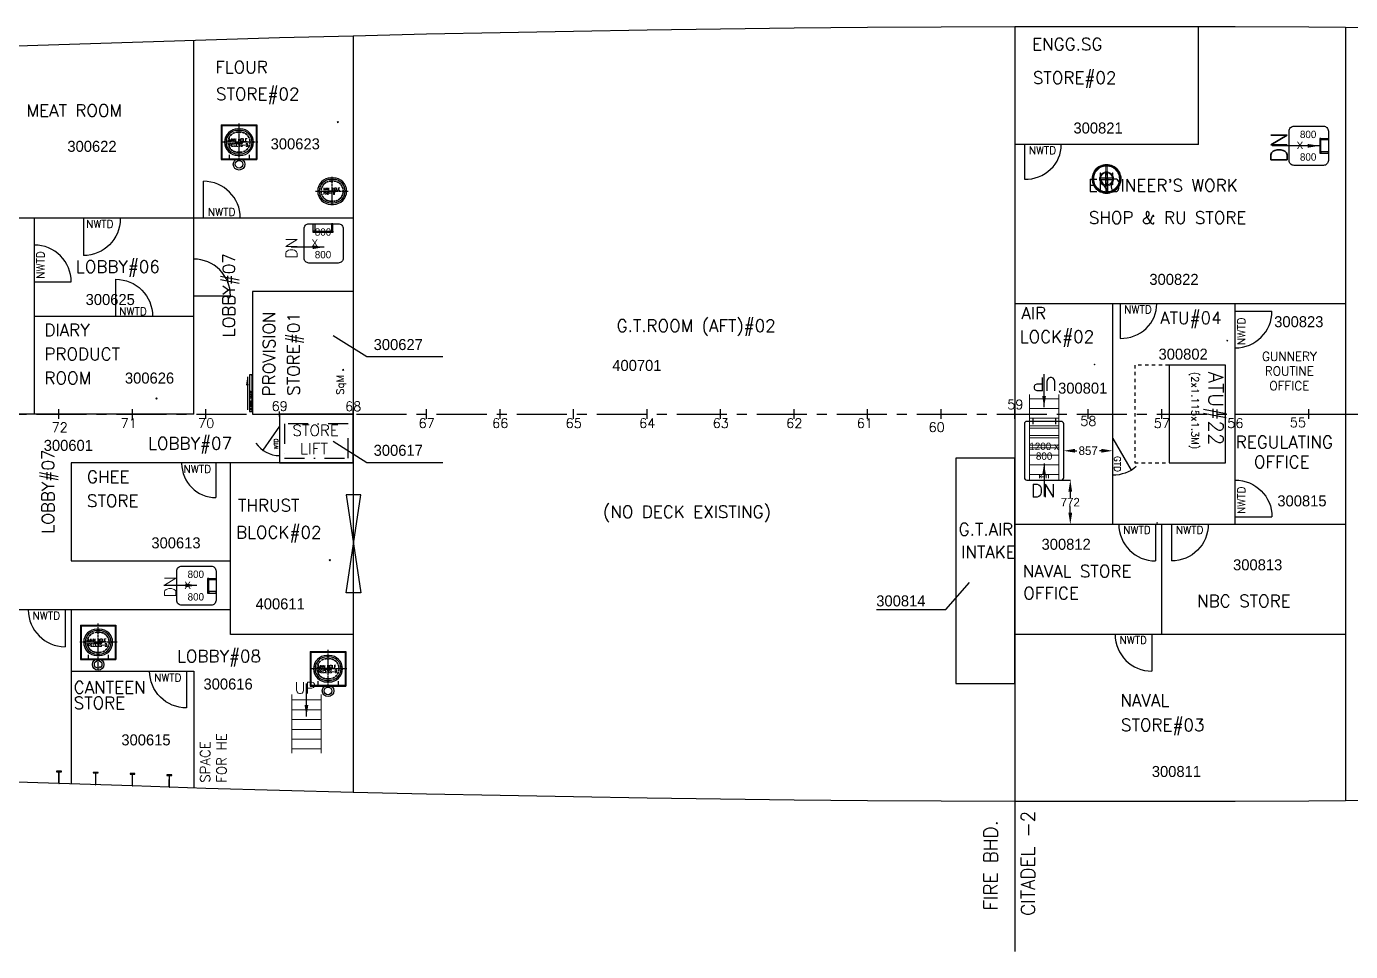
# Model space of a CAD drawing. Header units: inches. Extents: x -439515 to 169029, y 57889 to 226722.
# Drawn here: x 52628 to 75790, y 57889 to 74081 of the extents above; entities that cross this region are included whole.
import ezdxf
from ezdxf.enums import TextEntityAlignment as Align

# ---------------------------------------------------------------- set-up
doc = ezdxf.new("R2010")
doc.units = ezdxf.units.IN
doc.header["$LTSCALE"] = 700
doc.header["$MEASUREMENT"] = 0
doc.header["$PDMODE"] = 34
for name, pattern in [('CENTER', [2, 1.25, -0.25, 0.25, -0.25]), ('CENTER2', [1.125, 0.75, -0.125, 0.125, -0.125]), ('DASHDOT', [1, 0.5, -0.25, 0, -0.25]), ('DASHED', [0.75, 0.5, -0.25]), ('DOT', [0.2, 0.1, -0.1]), ('H1', [40, 20, -20])]:
    doc.linetypes.add(name, pattern=pattern)
for name, color, linetype in [('00', 7, 'Continuous'), ('01', 7, 'Continuous'), ('3 DECK', 7, 'Continuous'), ('COMPT.NOS', 4, 'Continuous'), ('COMPTNAME', 7, 'Continuous'), ('Escape scuttle', 30, 'Continuous'), ('Escape scuttle-RefEdit0', 30, 'Continuous'), ('HATCH', 142, 'Continuous'), ('HATCHES', 7, 'Continuous'), ('Layer1', 6, 'Continuous'), ('LIGHT_BULKHEADS', 7, 'Continuous'), ('MANHOLEPLAN', 3, 'Continuous'), ('UP-DOWN', 7, 'Continuous')]:
    doc.layers.add(name, color=color, linetype=linetype)
doc.layers.add('LADDER', color=7, linetype='Continuous', lineweight=15)
doc.styles.add('ROMAN C', font='ROMANS.SHX', dxfattribs={"width": 0.9})
doc.styles.add('ROMANS', font='romans')
doc.styles.add('style1', font='romans.shx', dxfattribs={"height": 250})
doc.dimstyles.new('Copy(2) of Standard', dxfattribs={"dimtxt": 200, "dimasz": 150, "dimexe": 25, "dimexo": 25, "dimgap": 50, "dimtad": 2, "dimdec": 0, "dimzin": 0, "dimdsep": 46, "dimtxsty": 'Standard', "dimcen": 0, "dimclrd": 40, "dimclre": 40, "dimadec": 0, "dimazin": 0, "dimtfac": 1, "dimtdec": 0, "dimtmove": 2, "dimatfit": 3, "dimfxl": 1, "dimtolj": 1, "dimtzin": 0, "dimarcsym": 0})
doc.dimstyles.get("Standard").update_dxf_attribs({"dimtxt": 150.18, "dimasz": 200.18, "dimexe": 0.8, "dimexo": 0.625, "dimgap": 0.09, "dimtad": 0, "dimtih": 1, "dimtoh": 1, "dimdec": 0, "dimzin": 0, "dimdsep": 46, "dimtxsty": 'Standard', "dimcen": 8.09, "dimclrd": 40, "dimclre": 40, "dimadec": 0, "dimazin": 0, "dimtfac": 1, "dimtdec": 0, "dimtofl": 0, "dimtmove": 0, "dimatfit": 3, "dimfxl": 1, "dimtolj": 1, "dimtzin": 0, "dimarcsym": 0})

# ---------------------------------------------------------------- blocks, each defined once
blk = doc.blocks.new('DRN', base_point=(41665, 6815))
at = {"linetype": 'Continuous'}
blk.add_line((41160, 6825), (41160, 7825), dxfattribs=at)
blk.add_arc((41160, 6825), 1000, 0, 90, dxfattribs=at)
blk = doc.blocks.new('A1M', base_point=(36991, 2400))
at = {"linetype": 'Continuous'}
for p, q in [((37491, 2550), (36491, 2250)), ((36491, 2550), (37491, 2250)), ((36491, 2250), (36491, 2550)), ((37491, 2250), (37491, 2550))]:
    blk.add_line(p, q, dxfattribs=at)
blk = doc.blocks.new('H 800x800')
at = {"layer": 'HATCH'}
blk.add_lwpolyline([(51335, -32897), (51935, -32897, -0.414214), (52035, -32997), (52035, -33597, -0.414214), (51935, -33697), (51335, -33697, -0.414214), (51235, -33597), (51235, -32997, -0.414214)], format="xyb", close=True, dxfattribs=at)
at = {"layer": 'HATCHES'}
for s, p in [('  X', (51277, -33364)), ('800', (51455, -33139)), ('800', (51455, -33600))]:
    blk.add_text(s, height=150, dxfattribs=at).set_placement(p)
blk = doc.blocks.new('qwas')
at = {"color": 3, "linetype": 'H1'}
blk.add_line((-836179, 147376), (-836179, 147776), dxfattribs=at)
at = {"color": 3, "linetype": 'Continuous'}
blk.add_lwpolyline([(-836192, 147376), (-836192, 147776), (-836167, 147776), (-836167, 147376)], close=True, dxfattribs=at)
at = {"layer": '00', "color": 3}
for points in [[(-836342, 147746), (-836192, 147746), (-836192, 147776), (-836342, 147776)], [(-836342, 147406), (-836192, 147406), (-836192, 147376), (-836342, 147376)]]:
    blk.add_lwpolyline(points, close=True, dxfattribs=at)
blk = doc.blocks.new('fghghj')
at = {"color": 3, "linetype": 'Continuous'}
blk.add_lwpolyline([(318315, -37952), (318615, -37952), (318615, -37927), (318315, -37927)], close=True, dxfattribs=at)
at = {"layer": '00', "color": 3}
for points in [[(318345, -38102), (318345, -37952), (318315, -37952), (318315, -38102)], [(318585, -38102), (318585, -37952), (318615, -37952), (318615, -38102)]]:
    blk.add_lwpolyline(points, close=True, dxfattribs=at)
at = {"layer": '01', "color": 4, "linetype": 'ByBlock'}
blk.add_line((318615, -37927), (318615, -37927), dxfattribs=at)
blk.add_line((318615, -37927), (318615, -37927), dxfattribs=at)
blk = doc.blocks.new('A$C49E2739F')
at = {"layer": 'LADDER', "color": 3}
for p, q in [((112, 600), (1312, 600)), ((200, 600), (200, 0)), ((400, 600), (400, 0)), ((600, 600), (600, 0)), ((800, 600), (800, 0)), ((1000, 600), (1000, 0)), ((1200, 600), (1200, 0)), ((112, 0), (1312, 0))]:
    blk.add_line(p, q, dxfattribs=at)
blk = doc.blocks.new('nwtdplan1')
at = {"linetype": 'Continuous'}
blk.add_lwpolyline([(187803, 75909), (187803, 76616)], dxfattribs=at)
at = {"linetype": 'Continuous', "extrusion": (0, 0, -1)}
blk.add_ellipse((187803, 75909), major_axis=(742, 108), ratio=0.942279, start_param=-1.434767, end_param=0.152953, dxfattribs=at)
blk = doc.blocks.new('*D255')
at = {"layer": '01', "color": 40, "linetype": 'ByBlock', "lineweight": -2, "transparency": 16777216}
for p, q in [((70430, 66140), (70889, 66140)), ((70888, 65940), (70888, 65829)), ((70888, 65568), (70888, 65679)), ((70430, 65368), (70889, 65368))]:
    blk.add_line(p, q, dxfattribs=at)
at = {"layer": '01', "color": 40, "linetype": 'ByBlock', "transparency": 16777216}
for points in [[(70855, 65940), (70921, 65940), (70888, 66140)], [(70855, 65568), (70921, 65568), (70888, 65368)]]:
    blk.add_solid(points, dxfattribs=at)
at = {"layer": 'Defpoints', "color": 0, "linetype": 'ByBlock', "transparency": 16777216}
for p in [(70430, 66140), (70430, 65368), (70888, 65368)]:
    blk.add_point(p, dxfattribs=at)
at = {"layer": '01', "color": 0, "linetype": 'ByBlock', "transparency": 16777216, "insert": (70888, 65754), "char_height": 150.2, "attachment_point": 5}
blk.add_mtext('\\A1;772', dxfattribs=at)
blk = doc.blocks.new('*D257')
at = {"layer": '01', "color": 40, "linetype": 'ByBlock', "lineweight": -2, "transparency": 16777216}
for p, q in [((70773, 66655), (70773, 66655)), ((70973, 66654), (71001, 66654)), ((71430, 66654), (71402, 66654)), ((71630, 66655), (71630, 66655))]:
    blk.add_line(p, q, dxfattribs=at)
at = {"layer": '01', "color": 40, "linetype": 'ByBlock', "transparency": 16777216}
for points in [[(70973, 66688), (70973, 66621), (70773, 66654)], [(71430, 66688), (71430, 66621), (71630, 66654)]]:
    blk.add_solid(points, dxfattribs=at)
at = {"layer": 'Defpoints', "color": 0, "linetype": 'ByBlock', "transparency": 16777216}
for p in [(70773, 66654), (71630, 66654), (71630, 66654)]:
    blk.add_point(p, dxfattribs=at)
at = {"layer": '01', "color": 0, "linetype": 'ByBlock', "transparency": 16777216, "insert": (71201, 66654), "char_height": 150.2, "attachment_point": 5}
blk.add_mtext('\\A1;857', dxfattribs=at)
blk = doc.blocks.new('DLW', base_point=(36724, 4033))
at = {"linetype": 'Continuous'}
blk.add_line((37224, 4033), (36358, 4533), dxfattribs=at)
blk.add_arc((37224, 4033), 1000, 140, 180, dxfattribs=at)
blk = doc.blocks.new('atu22plan1')
at = {"layer": '01', "color": 3, "linetype": 'ByBlock'}
blk.add_lwpolyline([(150478, 163637), (152478, 163637), (152478, 164787), (150478, 164787)], close=True, dxfattribs=at)
at = {"layer": '01', "color": 4, "linetype": 'DOT'}
blk.add_lwpolyline([(150478, 163637), (150478, 162937), (152478, 162937), (152478, 163637)], dxfattribs=at)
at = {"insert": (150616, 164743), "char_height": 400, "width": 1855.09, "attachment_point": 1, "style": 'ROMANS'}
blk.add_mtext('{\\H0.75x;ATU#22\\P\\H0.5x;(2x1.115x1.3M)\\P }', dxfattribs=at)
blk = doc.blocks.new('DLN', base_point=(36758, 6815))
at = {"linetype": 'Continuous'}
blk.add_lwpolyline([(37258, 6815), (37258, 7815, 0.414214), (36258, 6815)], format="xyb", dxfattribs=at)
blk = doc.blocks.new('HING')
at = {"layer": 'MANHOLEPLAN'}
for p, q in [((-205, -49), (-205, 61)), ((205, -49), (205, 61))]:
    blk.add_line(p, q, dxfattribs=at)
for radius in [118, 77.9]:
    blk.add_circle((0, 147), radius, dxfattribs=at)
blk = doc.blocks.new('manholerecesstype450x400')
at = {"layer": 'MANHOLEPLAN', "ltscale": 0.13}
for p, q in [((-363, 353), (-363, -353)), ((-363, 353), (363, 353)), ((-353, 343), (-353, -343)), ((-353, 343), (353, 343)), ((-353, 338), (353, 338)), ((-348, 338), (-348, -338)), ((348, 338), (348, -338)), ((353, 343), (353, -343)), ((363, 353), (363, -353)), ((-25, 240), (25, 240)), ((-25, -240), (25, -240)), ((-363, -353), (363, -353)), ((-353, -338), (353, -338)), ((-353, -343), (353, -343))]:
    blk.add_line(p, q, dxfattribs=at)
at = {"layer": 'MANHOLEPLAN', "linetype": 'CENTER2', "ltscale": 0.1}
for p, q in [((0, -370), (0, 383)), ((385, 0), (-374, 0))]:
    blk.add_line(p, q, dxfattribs=at)
at = {"layer": 'MANHOLEPLAN'}
for p, q in [((-73, 8), (73, 8)), ((-25, 270), (25, 270)), ((-73, -8), (73, -8)), ((-25, -270), (25, -270))]:
    blk.add_line(p, q, dxfattribs=at)
at = {"layer": 'MANHOLEPLAN', "linetype": 'DASHED', "ltscale": 0.13}
for p, q in [((-25, 205), (25, 205)), ((-25, 200), (25, 200)), ((-25, -200), (25, -200)), ((-25, -205), (25, -205))]:
    blk.add_line(p, q, dxfattribs=at)
at = {"layer": 'MANHOLEPLAN'}
for centre in [(-73, 0), (73, 0)]:
    blk.add_circle(centre, 8, dxfattribs=at)
at = {"layer": 'MANHOLEPLAN', "ltscale": 0.13}
for centre, radius, start, end in [((-25, 0), 270, 90, 270), ((-25, 0), 240, 90, 270), ((25, 0), 270, 270, 90), ((25, 0), 240, 270, 90)]:
    blk.add_arc(centre, radius, start, end, dxfattribs=at)
at = {"layer": 'MANHOLEPLAN', "linetype": 'DASHED', "ltscale": 0.13}
for centre, radius, start, end in [((-25, 0), 205, 90, 270), ((-25, 0), 200, 90, 270), ((25, 0), 205, 270, 90), ((25, 0), 200, 270, 90)]:
    blk.add_arc(centre, radius, start, end, dxfattribs=at)
at = {"layer": 'Layer1', "rotation": 180}
blk.add_blockref('HING', (0, -305), dxfattribs=at)
at = {"layer": 'MANHOLEPLAN', "insert": (-203, 74), "char_height": 60, "width": 626.17, "attachment_point": 1, "style": 'ROMAN C'}
blk.add_mtext('MAN HOLE RECESS-B', dxfattribs=at)
blk = doc.blocks.new('MANHOLEPADB')
at = {"linetype": 'CENTER2', "ltscale": 0.1}
for p, q in [((0, -288), (0, 289)), ((-339, 0), (323, 0))]:
    blk.add_line(p, q, dxfattribs=at)
for p, q in [((-73, 8), (73, 8)), ((-25, 270), (25, 270)), ((-25, 240), (25, 240)), ((-73, -8), (73, -8)), ((-25, -240), (25, -240)), ((-25, -270), (25, -270))]:
    blk.add_line(p, q)
at = {"linetype": 'DASHED', "ltscale": 0.1}
for p, q in [((-25, 205), (25, 205)), ((-25, 200), (25, 200)), ((-25, -200), (25, -200)), ((-25, -205), (25, -205))]:
    blk.add_line(p, q, dxfattribs=at)
for centre in [(-73, 0), (73, 0)]:
    blk.add_circle(centre, 8)
for centre, radius, start, end in [((-25, 0), 270, 90, 270), ((-25, 0), 240, 90, 270), ((25, 0), 270, 270, 90), ((25, 0), 240, 270, 90)]:
    blk.add_arc(centre, radius, start, end)
for centre, radius, start, end in [((-25, 0), 205, 90, 270), ((-25, 0), 200, 90, 270), ((25, 0), 205, 270, 90), ((25, 0), 200, 270, 90)]:
    blk.add_arc(centre, radius, start, end, dxfattribs=at)
at = {"insert": (-181, 68), "char_height": 50, "width": 486.8, "attachment_point": 1, "style": 'ROMAN C'}
blk.add_mtext('MAN  HOLE PAD- B', dxfattribs=at)
blk = doc.blocks.new('A$C1959151D')
at = {"layer": 'Escape scuttle-RefEdit0', "color": 3, "lineweight": 0}
for p, q in [((285, 554), (285, 559)), ((309, 559), (285, 559)), ((309, 554), (309, 559)), ((153, 297), (173, 297)), ((173, 297), (153, 297)), ((171, 308), (272, 310)), ((272, 310), (272, 284)), ((317, 317), (277, 317)), ((277, 277), (317, 277)), ((310, 322), (284, 322)), ((286, 171), (284, 272)), ((284, 272), (310, 272)), ((285, 309), (285, 285)), ((286, 309), (285, 309)), ((285, 285), (286, 285)), ((309, 278), (285, 278)), ((285, 272), (285, 278)), ((285, 272), (309, 272)), ((286, 309), (286, 285)), ((291, 309), (286, 309)), ((286, 285), (291, 285)), ((303, 321), (291, 321)), ((291, 278), (291, 321)), ((291, 309), (291, 285)), ((297, 309), (291, 309)), ((291, 285), (297, 285)), ((291, 278), (303, 278)), ((297, 421), (297, 441)), ((297, 441), (297, 421)), ((297, 309), (297, 285)), ((303, 309), (297, 309)), ((297, 285), (303, 285)), ((303, 278), (303, 321)), ((303, 285), (303, 309)), ((308, 309), (303, 309)), ((303, 285), (308, 285)), ((308, 423), (310, 322)), ((308, 285), (308, 309)), ((309, 309), (308, 309)), ((308, 285), (309, 285)), ((309, 285), (309, 309)), ((309, 285), (309, 309)), ((309, 272), (309, 278)), ((322, 284), (322, 310)), ((423, 286), (322, 284)), ((421, 297), (441, 297)), ((441, 297), (421, 297)), ((285, 40), (285, 35)), ((285, 35), (309, 35)), ((297, 173), (297, 153)), ((297, 153), (297, 173)), ((297, 0), (297, 35)), ((297, 0), (297, 35)), ((297, 16), (297, 22)), ((297, 16), (297, 22)), ((297, 0), (297, 15)), ((297, 0), (297, 15)), ((309, 40), (309, 35))]:
    blk.add_line(p, q, dxfattribs=at)
for points in [[(231, 7), (199, 17), (168, 29), (139, 46), (112, 65), (87, 87), (65, 112), (46, 139), (29, 168), (17, 199), (7, 231), (2, 264), (0, 297), (2, 330), (7, 363), (17, 395), (29, 426), (46, 455), (65, 482), (87, 507), (112, 529), (139, 548), (168, 565), (199, 577), (231, 587)], [(231, 7), (199, 17), (168, 29), (139, 46), (112, 65), (87, 87), (65, 112), (46, 139), (29, 168), (17, 199), (7, 231), (2, 264), (0, 297), (2, 330), (7, 363), (17, 395), (29, 426), (46, 455), (65, 482), (87, 507), (112, 529), (139, 548), (168, 565), (199, 577), (231, 587)], [(360, 572), (329, 577), (297, 579), (265, 577), (234, 572), (204, 563), (175, 551), (147, 536), (121, 518), (97, 497), (76, 473), (58, 447), (43, 419), (31, 390), (22, 360), (17, 329), (15, 297), (17, 265), (22, 234), (31, 204), (43, 175), (58, 147), (76, 121), (97, 97), (121, 76), (147, 58), (175, 43), (204, 31), (234, 22), (265, 17), (297, 15), (297, 0), (264, 2), (231, 7)], [(235, 23), (204, 32), (175, 44), (148, 59), (122, 78), (99, 99), (78, 122), (59, 148), (44, 175), (32, 204), (23, 235), (18, 266), (16, 297), (18, 328), (23, 359), (32, 390), (44, 419), (59, 446), (78, 472), (99, 495), (122, 516), (148, 535), (175, 550), (204, 562), (235, 571)], [(358, 565), (328, 570), (297, 572), (266, 570), (236, 565), (206, 556), (178, 545), (151, 530), (126, 512), (103, 491), (82, 468), (64, 443), (49, 416), (38, 388), (29, 358), (24, 328), (22, 297), (24, 266), (29, 236), (38, 206), (49, 178), (64, 151), (82, 126), (103, 103), (126, 82), (151, 64), (178, 49), (206, 38), (236, 29), (266, 24), (297, 22), (297, 16), (266, 18), (235, 23)], [(360, 552), (329, 557), (297, 559), (265, 557), (234, 552), (204, 542), (175, 529), (148, 513), (123, 493), (101, 471), (81, 446), (65, 419), (52, 390), (42, 360), (37, 329), (35, 297), (37, 265), (42, 234), (52, 204), (65, 175), (81, 148), (101, 123), (123, 101), (148, 81), (175, 65), (204, 52), (234, 42), (265, 37), (297, 35), (297, 0), (264, 2), (231, 7)], [(231, 587), (264, 592), (297, 594), (330, 592), (363, 587), (395, 577), (426, 565), (455, 548), (482, 529), (507, 507), (529, 482), (548, 455), (565, 426), (577, 395), (587, 363), (592, 330), (594, 297), (592, 264), (587, 231), (577, 199), (565, 168), (548, 139), (529, 112), (507, 87), (482, 65), (455, 46), (426, 29), (395, 17), (363, 7), (330, 2), (297, 0)], [(231, 587), (264, 592), (297, 594), (330, 592), (363, 587), (395, 577), (426, 565), (455, 548), (482, 529), (507, 507), (529, 482), (548, 455), (565, 426), (577, 395), (587, 363), (592, 330), (594, 297), (592, 264), (587, 231), (577, 199), (565, 168), (548, 139), (529, 112), (507, 87), (482, 65), (455, 46), (426, 29), (395, 17), (363, 7), (330, 2), (297, 0)], [(235, 571), (266, 576), (297, 578), (328, 576), (359, 571), (390, 562), (419, 550), (446, 535), (472, 516), (495, 495), (516, 472), (535, 446), (550, 419), (562, 390), (571, 359), (576, 328), (578, 297), (576, 266), (571, 235), (562, 204), (550, 175), (535, 148), (516, 122), (495, 99), (472, 78), (446, 59), (419, 44), (390, 32), (359, 23), (328, 18), (297, 16)], [(285, 559), (277, 322), (277, 317)], [(277, 317), (285, 554), (309, 554), (317, 317)], [(285, 594), (285, 554), (309, 554), (309, 594), (285, 594)], [(317, 317), (317, 322), (309, 559)], [(358, 29), (388, 38), (416, 49), (443, 64), (468, 82), (491, 103), (512, 126), (530, 151), (545, 178), (556, 206), (565, 236), (570, 266), (572, 297), (570, 328), (565, 358), (556, 388), (545, 416), (530, 443), (512, 468), (491, 491), (468, 512), (443, 530), (416, 545), (388, 556), (358, 565)], [(360, 22), (390, 31), (419, 43), (447, 58), (473, 76), (497, 97), (518, 121), (536, 147), (551, 175), (563, 204), (572, 234), (577, 265), (579, 297), (577, 329), (572, 360), (563, 390), (551, 419), (536, 447), (518, 473), (497, 497), (473, 518), (447, 536), (419, 551), (390, 563), (360, 572)], [(360, 42), (390, 52), (419, 65), (446, 81), (471, 101), (493, 123), (513, 148), (529, 175), (542, 204), (552, 234), (557, 265), (559, 297), (557, 329), (552, 360), (542, 390), (529, 419), (513, 446), (493, 471), (471, 493), (446, 513), (419, 529), (390, 542), (360, 552)], [(167, 421), (167, 173), (173, 173), (173, 421), (167, 421)], [(272, 284), (171, 286), (171, 308)], [(173, 316), (173, 310), (421, 310), (421, 316), (173, 316)], [(173, 284), (173, 278), (421, 278), (421, 284), (173, 284)], [(272, 284), (274, 284), (274, 310), (272, 310)], [(277, 277), (277, 272), (285, 35)], [(317, 277), (309, 40), (285, 40), (277, 277)], [(284, 322), (286, 423), (308, 423)], [(284, 322), (284, 320), (310, 320), (310, 322)], [(310, 272), (310, 274), (284, 274), (284, 272)], [(310, 272), (308, 171), (286, 171)], [(309, 35), (317, 272), (317, 277)], [(322, 310), (320, 310), (320, 284), (322, 284)], [(322, 310), (423, 308), (423, 286)], [(421, 421), (421, 173), (427, 173), (427, 421), (421, 421)], [(285, 40), (285, 0), (309, 0), (309, 40), (285, 40)], [(297, 35), (329, 37), (360, 42)], [(297, 22), (328, 24), (358, 29)], [(297, 15), (329, 17), (360, 22)]]:
    blk.add_lwpolyline(points, dxfattribs=at)
for points in [[(297, 22, 0.999999), (297, 572, 0.999999), (297, 22, 0.999999)], [(297, 272, 1), (297, 322, 1), (297, 272, 1)], [(297, 272, 1), (297, 322, 1), (297, 272, 1)], [(297, 272, 1), (297, 322, 1), (297, 272, 1)], [(297, 285, 1), (297, 309, 1), (297, 285, 1)]]:
    blk.add_lwpolyline(points, format="xyb", dxfattribs=at)
for radius, start, end in [(144, 90, 180.0001), (144, 179.9999, 270), (124, 90, 180), (124, 180, 270), (144, 359.9999, 90), (124, 0, 90), (144, 270, 0.0001), (124, 270, 0)]:
    blk.add_arc((297, 297), radius, start, end, dxfattribs=at)

msp = doc.modelspace()

# ---------------------------------------------------------------- hatches: boundary and pattern name
at = {"linetype": 'ByBlock', "lineweight": -2, "ltscale": 0.2}
h = msp.add_hatch(color=0, dxfattribs=at)
edge = h.paths.add_edge_path()
edge.add_arc((56573.6, 67974.9), 8.39, 0, 360)
h = msp.add_hatch(color=0, dxfattribs=at)
edge = h.paths.add_edge_path()
edge.add_arc((56574.5, 67348.6), 8.39, 0, 360)

# ---------------------------------------------------------------- linework, layer by layer
at = {"color": 7}
for p, q in [((58340.7, 73919.7), (58340.7, 60675)), ((69915.2, 74077.5), (69915.2, 60517.2)), ((73130.4, 72012.9), (73130.4, 74080.9)), ((75702.5, 74067.2), (75702.5, 60527.5)), ((55554.2, 67297.3), (55554.2, 73842.4)), ((73130.4, 72012.9), (69915.2, 72012.9)), ((58340.7, 70726.8), (15991.2, 70726.8)), ((56583, 69440.8), (56583, 67297.3)), ((58340.7, 69440.8), (56583, 69440.8)), ((53196.4, 67211.6), (53196.4, 67383.1)), ((54482.5, 67211.6), (54482.5, 67383.1)), ((55768.5, 67211.6), (55768.5, 67383.1)), ((57054.6, 67254.5), (57054.6, 67340.2)), ((58340.7, 67211.6), (58340.7, 67383.1)), ((67343.1, 67211.6), (67343.1, 67383.1)), ((68629.2, 67211.6), (68629.2, 67383.1)), ((69915.2, 67211.6), (69915.2, 67383.1)), ((71201.3, 67211.6), (71201.3, 67383.1)), ((58340.7, 66440), (53410.8, 66440)), ((53410.8, 66440), (53410.8, 64725.2)), ((56197.2, 63439.2), (56197.2, 66440)), ((53410.8, 64725.2), (56197.2, 64725.2)), ((58340.7, 63439.2), (56197.2, 63439.2))]:
    msp.add_line(p, q, dxfattribs=at)
at = {"color": 3}
msp.add_line((75059.5, 71991.5), (75059.5, 71991.5), dxfattribs=at)
at = {"color": 42}
for p, q in [((52767.7, 67297.3), (52767.7, 70726.8)), ((52767.7, 69012.1), (55554.2, 69012.1))]:
    msp.add_line(p, q, dxfattribs=at)
at = {"color": 5, "linetype": 'CENTER'}
msp.add_line((13603.7, 67297.3), (147274.5, 67297.3), dxfattribs=at)
at = {"color": 7, "linetype": 'Continuous'}
for p, q in [((59626.7, 67211.6), (59626.7, 67383.1)), ((60912.8, 67211.6), (60912.8, 67383.1)), ((62198.8, 67211.6), (62198.8, 67383.1)), ((63484.9, 67211.6), (63484.9, 67383.1)), ((64771, 67211.6), (64771, 67383.1)), ((66057, 67211.6), (66057, 67383.1))]:
    msp.add_line(p, q, dxfattribs=at)
for p, q in [((72487.3, 67211.6), (72487.3, 67383.1)), ((73773.4, 67211.6), (73773.4, 67383.1)), ((75059.5, 67211.6), (75059.5, 67383.1)), ((56197.2, 63867.8), (15991.2, 63867.8)), ((75702.5, 63439.2), (69915.2, 63439.2))]:
    msp.add_line(p, q)
at = {"linetype": 'Continuous'}
msp.add_line((57054.6, 67083), (56764.8, 66663.8), dxfattribs=at)
at = {"color": 0, "linetype": 'ByBlock', "lineweight": -2, "ltscale": 0.2}
msp.add_lwpolyline([(56531.7, 67340.2), (56574.6, 67340.2), (56574.6, 67983.2), (56531.7, 67983.2)], close=True, dxfattribs=at)
at = {"color": 7}
msp.add_lwpolyline([(57054.6, 66440), (58340.7, 66440), (58340.7, 67297.3), (57054.6, 67297.3)], close=True, dxfattribs=at)
at = {"linetype": 'DASHDOT'}
msp.add_lwpolyline([(57140.3, 66525.7), (58255, 66525.7), (58255, 67125.9), (57140.3, 67125.9)], close=True, dxfattribs=at)
at = {"color": 6}
msp.add_lwpolyline([(68886.4, 66525.7), (68886.4, 62581.8), (69915.2, 62581.8), (69915.2, 66525.7)], close=True, dxfattribs=at)
at = {"color": 0, "linetype": 'ByBlock', "lineweight": -2, "ltscale": 0.2}
for centre in [(56573.6, 67974.9), (56574.5, 67348.6)]:
    msp.add_circle(centre, 8.39, dxfattribs=at)
at = {"linetype": 'Continuous'}
msp.add_arc((57064.4, 67086.8), 518.3, 215.27227, 268.91248, dxfattribs=at)
at = {"layer": '00'}
for p, q in [((55554.2, 67297.3), (49981.3, 67297.3)), ((56583, 67297.3), (58340.7, 67297.3))]:
    msp.add_line(p, q, dxfattribs=at)
msp.add_lwpolyline([(72487.3, 63439.2), (72487.3, 65368.3)], dxfattribs=at)
at = {"layer": '01', "linetype": 'ByBlock'}
for p, q in [((75702.5, 69226.4), (69915.2, 69226.4)), ((73773.4, 65368.3), (73773.4, 69226.4)), ((69915.2, 65368.3), (75702.5, 65368.3)), ((53196.4, 60830.2), (53196.4, 61046.2)), ((53839.4, 60808.7), (53839.4, 61024.8)), ((54482.5, 60787.3), (54482.5, 61003.4)), ((55125.5, 60766.3), (55125.5, 60902.6))]:
    msp.add_line(p, q, dxfattribs=at)
at = {"layer": '01', "color": 42, "linetype": 'ByBlock'}
msp.add_line((73773.4, 67297.3), (75702.5, 67297.3), dxfattribs=at)
at = {"layer": '01', "color": 1, "linetype": 'ByBlock'}
msp.add_line((53410.8, 63867.8), (53410.8, 60823), dxfattribs=at)
at = {"layer": '01', "color": 4, "linetype": 'ByBlock'}
msp.add_line((69915.2, 60517.2), (69915.2, 57888.7), dxfattribs=at)
at = {"layer": '01', "color": 1, "linetype": 'ByBlock'}
for points in [[(71630, 65368.3), (71630, 69226.4), (69915.2, 69226.4)], [(53410.8, 62796.1), (55554.2, 62796.1), (55554.2, 60752.3)]]:
    msp.add_lwpolyline(points, dxfattribs=at)
at = {"layer": '3 DECK', "color": 7}
for points in [[(51910.3, 73721.7), (53196.4, 73764.5), (54482.5, 73807.4), (55768.5, 73849.4), (57054.6, 73887.1), (58340.7, 73919.7), (59626.7, 73949.7), (60912.8, 73976.3), (62198.8, 73999.4), (63484.9, 74021.7), (64771, 74038.9), (66057, 74054.3), (67343.1, 74066.3), (68629.2, 74073.2), (69915.2, 74077.5), (71201.3, 74080.9), (72487.3, 74080.9), (73773.4, 74080.9), (75059.5, 74072.3), (76345.5, 74062)], [(76345.5, 60532.7), (75059.5, 60522.4), (73773.4, 60513.8), (72487.3, 60513.8), (71201.3, 60513.8), (69915.2, 60517.2), (68629.2, 60521.5), (67343.1, 60528.4), (66057, 60540.4), (64771, 60555.8), (63484.9, 60573), (62198.8, 60595.2), (60912.8, 60618.4), (59626.7, 60645), (58340.7, 60675), (57054.6, 60707.6), (55768.5, 60745.3), (54482.5, 60787.3), (53196.4, 60830.2), (51910.3, 60873)]]:
    msp.add_lwpolyline(points, dxfattribs=at)
at = {"layer": '3 DECK', "color": 4}
for points in [[(53199.8, 60830), (53199.8, 61035.9), (53224.2, 61035.9), (53239.3, 61035.9), (53239.3, 61046.2), (53224.1, 61046.2), (53153.5, 61046.2), (53153.5, 61035.9), (53193, 61035.9), (53193, 60830.4), (53199.8, 60830)], [(53842.8, 60808.6), (53842.8, 61014.5), (53867.2, 61014.5), (53882.3, 61014.5), (53882.3, 61024.8), (53867.1, 61024.8), (53796.5, 61024.8), (53796.5, 61014.5), (53836, 61014.5), (53836, 60808.9), (53842.8, 60808.6)], [(54485.9, 60787.1), (54485.9, 60993.1), (54510.3, 60993.1), (54525.3, 60993.1), (54525.3, 61003.4), (54510.1, 61003.4), (54439.6, 61003.4), (54439.6, 60993.1), (54479, 60993.1), (54479.1, 60787.5), (54485.9, 60787.1)], [(55128.9, 60766.2), (55128.9, 60972.1), (55153.3, 60972.1), (55168.4, 60972.1), (55168.4, 60982.4), (55153.2, 60982.4), (55082.6, 60982.4), (55082.6, 60972.1), (55122.1, 60972.1), (55122.1, 60766.4), (55128.9, 60766.2)]]:
    msp.add_lwpolyline(points, dxfattribs=at)
at = {"layer": 'COMPT.NOS', "color": 4, "linetype": 'ByBlock'}
for p, q in [((58583.9, 68296.8), (57994.3, 68665)), ((59910.6, 68296.8), (58583.9, 68296.8)), ((58583.9, 66445.4), (57994.3, 66813.7)), ((59910.6, 66445.4), (58583.9, 66445.4)), ((68709, 63875), (69125.4, 64347.8)), ((67497.6, 63875), (68709, 63875))]:
    msp.add_line(p, q, dxfattribs=at)
at = {"layer": 'HATCHES'}
for points in [[(70129.6, 66139.9), (70729.7, 66139.9, 0.4142136), (70772.6, 66182.8), (70772.6, 67125.9, 0.4142136), (70729.7, 67168.7), (70129.6, 67168.7, 0.4142136), (70086.7, 67125.9), (70086.7, 66182.8, 0.4142136)], [(70729.7, 67168.7), (70129.6, 67168.7, 0.4142136), (70086.7, 67125.9), (70086.7, 66182.8, 0.4142136), (70129.6, 66139.9), (70729.7, 66139.9, 0.4142136), (70772.6, 66182.8), (70772.6, 67125.9, 0.4142136)]]:
    msp.add_lwpolyline(points, format="xyb", close=True, dxfattribs=at)
at = {"layer": 'LIGHT_BULKHEADS'}
for p, q in [((70237.7, 67122.1), (70237.7, 67218.4)), ((70634.2, 67122.1), (70634.2, 67218.4))]:
    msp.add_line(p, q, dxfattribs=at)
at = {"layer": 'MANHOLEPLAN', "color": 7, "linetype": 'Continuous'}
msp.add_line((53882.3, 62825.5), (53882.3, 62959.5), dxfattribs=at)
msp.add_solid([(53946.6, 62865.2), (53946.6, 62886.6), (53882.3, 62875.9)], dxfattribs=at)

# ---------------------------------------------------------------- block references
at = {"xscale": 0.8573749999999999, "yscale": 0.8573749999999999, "zscale": 0.8573749999999999}
for p in [(30789.1, 100539.7), (13555.8, 98831.2), (11330.9, 92840.7)]:
    msp.add_blockref('H 800x800', p, dxfattribs=at)
at = {"color": 5, "linetype": 'Continuous', "xscale": 0.8573749999999999, "yscale": 0.8573749999999999, "zscale": 0.8573749999999999, "rotation": 90}
for p in [(42734.7, -201052.3), (23276.6, -208751.4)]:
    msp.add_blockref('fghghj', p, dxfattribs=at)
at = {"color": 7, "yscale": 0.6430312499999998, "zscale": 0.6430312499999998}
for name, p, xscale in [('DRN', (56050.9, 70720.7), 0.6430312499999998), ('DLN', (54512.8, 69012.1), -0.6430312499999998)]:
    msp.add_blockref(name, p, dxfattribs=dict(at, xscale=xscale))
for name, p, xscale, yscale, zscale, rotation in [('DRN', (53950.3, 70720.7), -0.6430312499999998, 0.6430312499999998, 0.6430312499999998, 180), ('qwas', (-68710.1, -646432.5), 0.8573749999999999, 0.8573749999999999, 0.8573749999999999, 270), ('DLW', (71630, 66547.1), -0.6430312499999998, 0.6430312499999998, 0.6430312499999998, 270)]:
    msp.add_blockref(name, p, dxfattribs=dict(xscale=xscale, yscale=yscale, zscale=zscale, rotation=rotation))
at = {"color": 7}
for name, p, xscale, yscale, zscale, rotation in [('DLN', (52767.7, 69933.8), 0.6430312499999998, 0.6430312499999998, 0.6430312499999998, 270), ('DLN', (55554.2, 69687), 0.6430312499999998, 0.6430312499999998, 0.6430312499999998, 270), ('DRN', (73767.2, 68772.6), 0.6430312499999998, 0.6430312499999998, 0.6430312499999998, 270), ('DRN', (55639.9, 66440), 0.6001625000598868, 0.6001624999600753, 0.6001624999999999, 180), ('DRN', (73767.2, 65822.1), -0.6430312499999998, 0.6430312499999998, 0.6430312499999998, 270), ('A1M', (58347.3, 65027), 1.71475, 0.8573749999999999, 1.71475, 90), ('DRN', (72055, 65374.4), 0.6430312499999998, 0.6430312499999998, 0.6430312499999998, 180), ('DRN', (72984, 65374.4), -0.6430312499999998, 0.6430312499999998, 0.6430312499999998, 180), ('DRN', (52978.4, 63874), 0.6430312499999998, 0.6430312499999998, 0.6430312499999998, 180), ('DRN', (71990.7, 63445.3), 0.6430312499999998, 0.6430312499999998, 0.6430312499999998, 180), ('DLN', (55104.1, 62796.1), -0.6430312499999998, 0.6430312499999998, 0.6430312499999998, 180)]:
    msp.add_blockref(name, p, dxfattribs=dict(at, xscale=xscale, yscale=yscale, zscale=zscale, rotation=rotation))
at = {"layer": '01', "color": 4, "linetype": 'ByBlock', "xscale": -0.8573749999999999, "yscale": 0.8573749999999999, "zscale": 0.8573749999999999, "rotation": 180}
for p in [(-90931.3, 137095.8), (-89259.4, 134309.3)]:
    msp.add_blockref('nwtdplan1', p, dxfattribs=at)
at = {"layer": '01', "color": 3, "linetype": 'ByBlock', "xscale": 0.8573749999999999, "yscale": 0.8573749999999999, "zscale": 0.8573749999999999, "rotation": 270}
msp.add_blockref('atu22plan1', (-67682.7, 197170.9), dxfattribs=at)
at = {"layer": 'Escape scuttle', "linetype": 'Continuous', "ltscale": 0.2, "xscale": 0.8573749999999999, "yscale": 0.8573749999999999, "zscale": 0.8573749999999999}
msp.add_blockref('A$C1959151D', (71268.1, 71158.1), dxfattribs=at)
at = {"layer": 'LIGHT_BULKHEADS', "color": 3, "extrusion": (0, 0, -1), "yscale": 0.8573749999999999, "zscale": -0.8573749999999999, "rotation": 270}
for p, xscale in [((-70686.8, 67736.4), 0.8573749999999999), ((-70686.8, 67264.8), 0.8573749999999999), ((-57783.2, 61263.3), -0.8573749999999999)]:
    msp.add_blockref('A$C49E2739F', p, dxfattribs=dict(at, xscale=xscale))
at = {"layer": 'MANHOLEPLAN', "xscale": 0.8573749999999999, "yscale": 0.8573749999999999, "zscale": 0.8573749999999999}
for name, p in [('manholerecesstype450x400', (56347, 72055.8)), ('MANHOLEPADB', (57976.2, 71198.4)), ('manholerecesstype450x400', (53882.3, 63301)), ('manholerecesstype450x400', (57903.4, 62839))]:
    msp.add_blockref(name, p, dxfattribs=at)

# ---------------------------------------------------------------- texts
at = {"style": 'ROMANS'}
for height, p in [(288.08, (74683.1, 71698.2)), (200.01, (57363.9, 70017.2))]:
    msp.add_text('DN', height=height, rotation=90, dxfattribs=at).set_placement(p)
at = {"color": 7, "style": 'ROMANS'}
for s, height, p in [('NWTD', 135.47, (70161, 71845.9, 0)), ('NWTD', 135.47, (55800.8, 70765.4, 0)), ('NWTD', 135.47, (53670.6, 70556.3, 0)), ('NWTD', 135.47, (54250.2, 69026.6, 0)), ('NWTD', 135.47, (71832.8, 69059.4, 0)), ('NWTD', 135.47, (55375.5, 66267.2, 0)), ('DN', 231.49, (70201.7, 65839.7)), ('NWTD', 135.47, (71812.2, 65201.2, 0)), ('NWTD', 135.47, (72733.9, 65201.2, 0)), ('NWTD', 135.47, (52735.6, 63700.8, 0)), ('NWTD', 135.47, (71747.9, 63272.1, 0)), ('NWTD', 135.47, (54860.2, 62616.2, 0))]:
    msp.add_text(s, height=height, dxfattribs=at).set_placement(p)
for s, height, rotation, p in [('NWTD', 135.47, 90, (52941.3, 69665.1, 0)), ('NWTD', 135.47, 90, (73948.4, 68505.3)), ('UP', 231.49, 180, (70657.6, 67934.8)), ('WTD', 71.12, 90, (57029.9, 66679)), ('NWTD', 135.47, 90, (73948.4, 65547.4))]:
    msp.add_text(s, height=height, rotation=rotation, dxfattribs=at).set_placement(p)
for s, p in [('69', (57057.2, 67436.2)), ('68', (58343.3, 67431.2)), ('59', (69926.5, 67464.6)), ('71', (54417, 67136.8)), ('70', (55771.1, 67136.8)), ('67', (59629.3, 67136.8)), ('66', (60915.4, 67136.8)), ('65', (62201.4, 67136.8)), ('64', (63487.5, 67136.8)), ('63', (64773.6, 67136.8)), ('62', (66059.6, 67136.8)), ('61', (67294.9, 67136.8)), ('58', (71203.4, 67175)), ('57', (72489.9, 67136.8)), ('56', (73776, 67136.8)), ('55', (74869.2, 67149.9)), ('72', (53209.2, 67064.5))]:
    msp.add_text(s, height=165.04, dxfattribs=at).set_placement(p, align=Align.MIDDLE)
msp.add_text('60', height=165.04, dxfattribs=at).set_placement((68550.4, 66983.6), align=Align.CENTER)
msp.add_text('GTD', height=111.12, rotation=270, dxfattribs=at).set_placement((71657.8, 66423.4), align=Align.CENTER)
at = {"color": 3, "style": 'ROMANS'}
msp.add_text('H-11', height=50.4, dxfattribs=at).set_placement((70339.1, 66174.4))
at = {"color": 7, "style": 'ROMANS'}
for s, p in [('CITADEL -2', (70265.6, 60352.6)), ('FIRE BHD.', (69613.8, 60183.8))]:
    msp.add_text(s, height=235.78, rotation=90, dxfattribs=at).set_placement(p, align=Align.RIGHT)
at = {"attachment_point": 1, "rotation": 90}
for s, insert, char_height, width in [('{\\Fromans.shx|c0;SLIDING DOOR}', (56534.9, 67363.5), 36.01, 389.555), ('{\\Fromans.shx|c0;\\H1.333x;SPACE FOR HE}', (55669.5, 60842.9), 128.606, 1151.026)]:
    msp.add_mtext(s, dxfattribs=dict(at, insert=insert, char_height=char_height, width=width))
at = {"layer": 'COMPT.NOS', "color": 4, "linetype": 'ByBlock', "char_height": 192.91, "width": 1570.243, "attachment_point": 1}
for s, insert in [('300821', (70943.5, 72400)), ('300622', (53343.8, 72079.2)), ('300623', (56899.7, 72122.6)), ('300822', (72271.5, 69750.6)), ('300625', (53663.1, 69397.8)), ('300823', (74455.3, 69009.6)), ('300627', (58701.6, 68609.7)), ('300802', (72431.6, 68441.4)), ('400701', (62876, 68244)), ('300626', (54351, 68023.1)), ('300801', (70674.7, 67846.5)), ('300601', (52930.2, 66844.7)), ('300617', (58701.6, 66758.3)), ('300815', (74510.2, 65873.7)), ('300613', (54813.2, 65138.3)), ('300812', (70385.4, 65113.6)), ('300813', (73735.6, 64754.2)), ('400611', (56635.8, 64070.7)), ('300814', (67494, 64122.9)), ('300616', (55724.8, 62667.3)), ('300615', (54288.2, 61689.9)), ('300811', (72314, 61136.4))]:
    msp.add_mtext(s, dxfattribs=dict(at, insert=insert))
at = {"layer": 'COMPTNAME', "linetype": 'ByBlock', "style": 'style1'}
for s, height, p in [('ENGG.SG ', 214.34, (70220.2, 73663.9)), ('STORE#02', 214.34, (70234.5, 73076.6)), ("ENGINEER'S WORK ", 214.344, (71197.8, 71191.9)), ('SHOP & RU STORE', 214.344, (71212.1, 70629.1)), ('CANTEEN ', 214.34, (53455, 62404.7)), ('STORE ', 214.34, (53455, 62133.2))]:
    msp.add_text(s, height=height, dxfattribs=at).set_placement(p)
at = {"layer": 'COMPTNAME', "color": 7, "linetype": 'ByBlock'}
for s, height, style, p in [('FLOUR', 214.34, 'style1', (55931.5, 73261)), ('STORE#02', 214.34, 'style1', (55943.8, 72792)), ('MEAT ROOM', 214.34, 'style1', (52629.1, 72502.5)), ('.', 231.5, 'ROMANS', (58026.1, 72397.6)), ('LOBBY#06', 214.34, 'style1', (53492.1, 69770.1)), ('AIR ', 214.34, 'style1', (70032.7, 68955.2)), ('ATU#04', 214.34, 'style1', (72460.3, 68874.2)), ('DIARY ', 214.34, 'style1', (52942.7, 68660.8)), ('LOCK#02', 214.34, 'style1', (70002.1, 68542.8)), ('.', 157.2, 'ROMANS', (73601.3, 68574.2)), ('PRODUCT ', 214.34, 'style1', (52942.7, 68240.7)), ('.', 157.2, 'ROMANS', (71280.1, 68157)), ('ROOM', 214.34, 'style1', (52942.7, 67820.7)), ('.', 231.5, 'ROMANS', (54853.6, 67559.9)), ('REGULATING', 214.34, 'style1', (73783.3, 66698.7)), ('OFFICE', 214.34, 'style1', (74101.1, 66352)), ('GHEE ', 214.34, 'style1', (53686.7, 66090.4)), ('STORE', 214.34, 'style1', (53686.7, 65670.3)), ('THRUST ', 214.34, 'style1', (56329.7, 65589.9)), ('BLOCK#02', 214.34, 'style1', (56292.9, 65120.9)), ('.', 157.2, 'ROMANS', (72372.5, 65385.6)), ('.', 231.5, 'ROMANS', (57885.3, 64726.5)), ('NAVAL STORE ', 214.344, 'style1', (70055.4, 64440)), ('OFFICE', 214.34, 'style1', (70066.4, 64054.2)), ('NBC STORE', 214.34, 'style1', (73107.4, 63916.7)), ('NAVAL ', 214.34, 'style1', (71764.4, 62178.2)), ('STORE#03', 214.34, 'style1', (71775.5, 61748.3))]:
    msp.add_text(s, height=height, dxfattribs=dict(at, style=style)).set_placement(p)
at = {"layer": 'COMPTNAME', "style": 'style1'}
for p in [(56275, 70113.1), (53113.9, 66675)]:
    msp.add_text('LOBBY#07', height=214.34, rotation=90, dxfattribs=at).set_placement(p, align=Align.RIGHT)
at = {"layer": 'COMPTNAME', "color": 7, "linetype": 'ByBlock'}
for s, height, style, p in [('PROVISION ', 214.34, 'style1', (56976.6, 67607.9)), ('STORE#01', 214.34, 'style1', (57406.5, 67619)), ('SqM', 128.62, 'ROMANS', (58178.1, 67633.7)), ('.', 231.5, 'ROMANS', (58178.1, 68019.5))]:
    msp.add_text(s, height=height, rotation=90, dxfattribs=dict(at, style=style)).set_placement(p)
at = {"layer": 'COMPTNAME', "style": 'style1'}
for s, p in [('G.T.ROOM (AFT)#02', (65734.7, 68734.6)), ('(NO DECK EXISTING)', (65651.4, 65477.4))]:
    msp.add_text(s, height=214.344, dxfattribs=at).set_placement(p, align=Align.RIGHT)
at = {"layer": 'COMPTNAME', "color": 7, "style": 'style1'}
for s, p in [('LOBBY#07', (56223.5, 66675.4)), ('G.T.AIR', (69889.4, 65171.7)), ('INTAKE', (69934.4, 64773.5)), ('LOBBY#08', (56730.6, 62952.1))]:
    msp.add_text(s, height=214.34, dxfattribs=at).set_placement(p, align=Align.RIGHT)
at = {"layer": 'COMPTNAME', "color": 7, "linetype": 'ByBlock', "insert": (74720.8, 68049.8), "char_height": 214.344, "width": 1484.708, "attachment_point": 5, "style": 'style1'}
msp.add_mtext('{\\H0.7188x;GUNNERY ROUTINE OFFICE}', dxfattribs=at)
at = {"layer": 'COMPTNAME', "color": 7, "insert": (57282.1, 67107.6), "char_height": 214.344, "width": 1224.332, "attachment_point": 1, "style": 'style1'}
msp.add_mtext('{\\H0.9x;STORE\\P LIFT}', dxfattribs=at)
at = {"layer": 'COMPTNAME', "insert": (55669.5, 60842.9), "char_height": 128.606, "width": 1151.026, "attachment_point": 1, "rotation": 90}
msp.add_mtext('{\\Fromans.shx|c0;\\H1.333x;SPACE FOR HE}', dxfattribs=at)
at = {"layer": 'HATCHES', "insert": (70430.5, 66645.1), "char_height": 128.61, "width": 555.322, "attachment_point": 5, "line_spacing_factor": 0.8}
msp.add_mtext('1200 x 800', dxfattribs=at)
at = {"layer": 'UP-DOWN', "style": 'ROMANS'}
msp.add_text('DN', height=201.59, rotation=90, dxfattribs=at).set_placement((55242.2, 64087))
at = {"layer": 'UP-DOWN', "color": 7, "style": 'ROMANS'}
msp.add_text('UP', height=201.59, dxfattribs=at).set_placement((57318.9, 62403.6))

# ---------------------------------------------------------------- dimensions: what is measured, and where the dimension line sits
at = {"layer": '01', "linetype": 'ByBlock'}
dim = msp.add_linear_dim(base=(71630, 66654.3), p1=(70772.6, 66654.3), p2=(71630, 66654.3), dimstyle='Standard', dxfattribs=at)
dim.commit()
dim.dimension.update_dxf_attribs({"geometry": '*D257', "text_midpoint": (71201.3, 66654.3)})
at = {"layer": '01', "color": 3, "linetype": 'ByBlock'}
dim = msp.add_linear_dim(base=(70887.9, 65368.3), p1=(70429.6, 66139.9), p2=(70429.6, 65368.3), angle=90, dimstyle='Standard', dxfattribs=at)
dim.commit()
dim.dimension.update_dxf_attribs({"geometry": '*D255', "text_midpoint": (70887.9, 65754.1)})

# ---------------------------------------------------------------- leaders
at = {"color": 3}
for points in [[(75241.6, 71991.9), (74421.5, 71991.9)], [(57833.8, 70217.8), (57256.1, 70217.8)], [(70429.6, 67415), (70429.6, 67992.6)], [(70429.6, 66428.7), (70429.6, 65851.1)], [(55610.2, 64297.8), (55032.5, 64297.8)], [(57526.1, 62003.3), (57526.1, 62580.9)]]:
    msp.add_leader(points, dimstyle='Standard', dxfattribs=at)
at = {"layer": 'HATCHES', "lineweight": -2}
msp.add_leader([(56491.9, 67948.9), (56491.9, 67371.2)], dimstyle='Copy(2) of Standard', dxfattribs=at)

doc.saveas('drawing.dxf')
